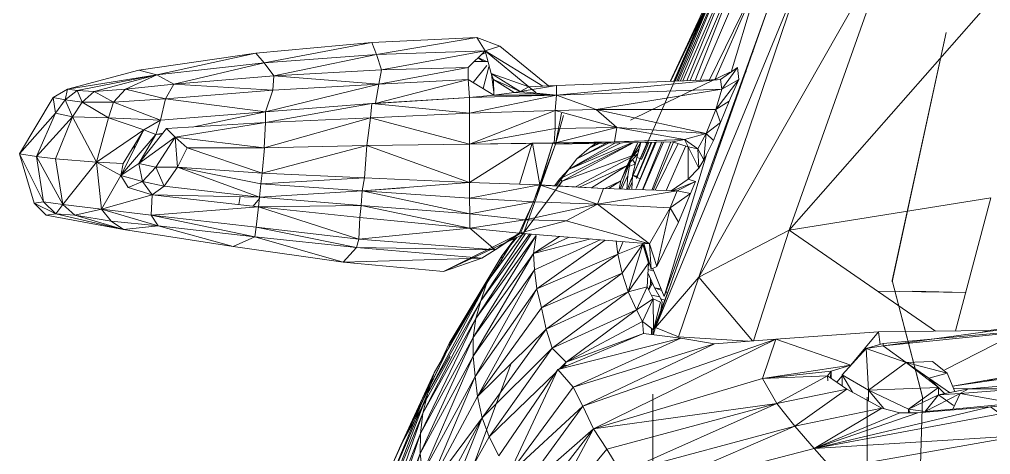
# Model space of a CAD drawing. Header units: inches. Extents: x 9661 to 15313, y -314 to 660.
# Drawn here: x 12402.19 to 12417.74, y -4.47 to 2.5 of the extents above; entities that cross this region are included whole.
import ezdxf

# ---------------------------------------------------------------- set-up
doc = ezdxf.new("R2010")
doc.units = ezdxf.units.IN
doc.header["$MEASUREMENT"] = 0
for name, color, linetype, lineweight in [('0-1', 7, 'Continuous', 5), ('0-3', 55, 'Continuous', 9), ('A-GENM', 5, 'Continuous', 9)]:
    doc.layers.add(name, color=color, linetype=linetype, lineweight=lineweight)

# ---------------------------------------------------------------- blocks, each defined once
blk = doc.blocks.new('Land_Rover_Evoque_-_SUV_Car_Vehicle_Automobile_13067 - Land Rover EVOQUE_dwg-1230547-BUILDING SECTION - EAST_WEST - COURTYARD - LOOKING NORTH')
at = {"layer": 'A-GENM'}
for p, q in [((12414.041, 4.596), (12411.958, -0.125)), ((12413.941, 4.446), (12412.667, 1.51)), ((12413.941, 4.446), (12412.686, 1.511)), ((12413.88, 4.297), (12412.688, 1.511)), ((12413.88, 4.297), (12412.715, 1.512)), ((12419.017, 4.25), (12414.517, -0.873)), ((12413.857, 4.128), (12412.738, 1.513)), ((12413.857, 4.128), (12412.776, 1.514)), ((12413.854, 3.92), (12412.811, 1.515)), ((12413.854, 3.92), (12412.878, 1.518)), ((12416.195, 3.865), (12413.069, -1.624)), ((12414.517, -0.873), (12416.195, 3.865)), ((12413.871, 3.713), (12412.927, 1.519)), ((12413.871, 3.713), (12413.008, 1.522)), ((12413.925, 3.487), (12413.088, 1.525)), ((12414.728, 3.268), (12412.376, -2.432)), ((12412.609, 1.508), (12413.495, 3.418)), ((12413.069, -1.624), (12414.728, 3.268)), ((12414.728, 3.268), (12413.069, -1.624)), ((12414.038, 3.165), (12413.237, 1.531)), ((12414.038, 3.165), (12413.324, 1.534)), ((12414.038, 3.165), (12413.587, 1.657)), ((12412.616, 1.508), (12413.233, 2.815)), ((12412.376, -2.432), (12414.189, 2.709)), ((12412.511, -1.934), (12414.189, 2.709)), ((12414.189, 2.709), (12412.515, -2.037)), ((12409.512, 2.208), (12407.831, 2.131)), ((12407.907, 1.94), (12409.512, 2.208)), ((12409.88, 2.073), (12409.512, 2.208)), ((12409.647, 1.998), (12409.512, 2.208)), ((12417.03, 2.288), (12416.162, -1.681)), ((12417.03, 2.288), (12416.164, -1.703)), ((12407.831, 2.131), (12405.975, 1.958)), ((12407.831, 2.131), (12406.109, 1.806)), ((12407.907, 1.94), (12407.831, 2.131)), ((12409.647, 1.998), (12409.88, 2.073)), ((12410.663, 1.436), (12409.88, 2.073)), ((12413.993, 2.153), (12413.965, 2.087)), ((12405.975, 1.958), (12404.099, 1.689)), ((12405.975, 1.958), (12404.389, 1.613)), ((12406.109, 1.806), (12405.975, 1.958)), ((12407.907, 1.94), (12406.109, 1.806)), ((12407.907, 1.94), (12406.264, 1.595)), ((12409.647, 1.998), (12407.907, 1.94)), ((12407.907, 1.94), (12407.984, 1.691)), ((12409.647, 1.998), (12407.984, 1.691)), ((12409.647, 1.998), (12409.377, 1.73)), ((12409.62, 1.824), (12409.534, 1.885)), ((12409.67, 1.824), (12409.537, 1.889)), ((12409.656, 1.967), (12409.581, 1.932)), ((12409.647, 1.998), (12409.744, 1.634)), ((12410.344, 1.422), (12409.647, 1.998)), ((12409.647, 1.998), (12410.57, 1.432)), ((12413.897, 1.899), (12413.937, 1.993)), ((12406.109, 1.806), (12404.389, 1.613)), ((12406.109, 1.806), (12404.66, 1.46)), ((12406.109, 1.806), (12406.264, 1.595)), ((12409.377, 1.73), (12407.946, 1.461)), ((12409.377, 1.73), (12407.984, 1.691)), ((12409.377, 1.73), (12409.376, 1.538)), ((12409.456, 1.489), (12409.676, 1.762)), ((12409.472, 1.824), (12409.694, 1.824)), ((12409.704, 1.74), (12409.612, 1.393)), ((12413.418, 1.538), (12413.688, 1.729)), ((12413.437, 1.385), (12413.688, 1.729)), ((12413.688, 1.729), (12413.707, 1.539)), ((12404.099, 1.689), (12402.959, 1.382)), ((12404.389, 1.613), (12402.959, 1.382)), ((12404.389, 1.613), (12403.114, 1.363)), ((12404.389, 1.613), (12403.385, 1.344)), ((12404.389, 1.613), (12403.886, 1.383)), ((12404.389, 1.613), (12404.099, 1.689)), ((12404.389, 1.613), (12404.66, 1.46)), ((12404.66, 1.46), (12406.264, 1.595)), ((12406.264, 1.595), (12406.245, 1.365)), ((12407.984, 1.691), (12406.264, 1.595)), ((12407.946, 1.461), (12406.264, 1.595)), ((12407.984, 1.691), (12407.946, 1.461)), ((12409.782, 1.538), (12409.744, 1.634)), ((12410.344, 1.422), (12409.744, 1.634)), ((12410.209, 1.345), (12409.744, 1.634)), ((12409.749, 1.62), (12409.783, 1.334)), ((12412.288, 1.039), (12413.563, 1.653)), ((12413.824, 1.673), (12413.771, 1.55)), ((12403.886, 1.383), (12404.66, 1.46)), ((12404.66, 1.46), (12404.525, 1.23)), ((12404.66, 1.46), (12406.245, 1.365)), ((12406.129, 1.019), (12407.946, 1.461)), ((12407.946, 1.461), (12406.245, 1.365)), ((12407.889, 1.158), (12407.946, 1.461)), ((12407.906, 1.159), (12409.376, 1.538)), ((12407.946, 1.461), (12409.376, 1.538)), ((12409.783, 1.289), (12409.376, 1.538)), ((12409.396, 1.25), (12409.376, 1.538)), ((12409.783, 1.289), (12409.782, 1.538)), ((12410.111, 1.327), (12409.782, 1.538)), ((12410.209, 1.345), (12409.782, 1.538)), ((12410.789, 1.441), (12410.209, 1.345)), ((12410.344, 1.422), (12410.209, 1.345)), ((12410.344, 1.422), (12410.789, 1.441)), ((12410.46, 1.328), (12410.344, 1.422)), ((12413.418, 1.538), (12410.788, 1.289)), ((12410.789, 1.441), (12410.788, 1.289)), ((12410.789, 1.441), (12413.418, 1.538)), ((12413.707, 1.539), (12413.34, 1.059)), ((12413.418, 1.538), (12413.437, 1.385)), ((12413.437, 1.385), (12413.707, 1.539)), ((12413.707, 1.539), (12413.553, 1.193)), ((12402.728, 1.247), (12402.188, 0.345)), ((12402.959, 1.382), (12402.728, 1.247)), ((12402.766, 0.998), (12402.728, 1.247)), ((12402.92, 1.21), (12402.728, 1.247)), ((12402.959, 1.382), (12402.92, 1.21)), ((12402.92, 1.21), (12403.114, 1.363)), ((12402.959, 1.382), (12403.114, 1.363)), ((12403.385, 1.344), (12403.114, 1.363)), ((12403.191, 1.172), (12403.114, 1.363)), ((12403.385, 1.344), (12403.191, 1.172)), ((12403.385, 1.344), (12403.886, 1.383)), ((12403.385, 1.344), (12403.693, 1.172)), ((12403.693, 1.172), (12403.886, 1.383)), ((12403.886, 1.383), (12404.525, 1.23)), ((12406.245, 1.365), (12404.525, 1.23)), ((12406.129, 1.019), (12406.245, 1.365)), ((12409.396, 1.25), (12407.83, 1.154)), ((12409.396, 1.25), (12407.888, 1.154)), ((12409.783, 1.289), (12409.396, 1.25)), ((12410.788, 1.289), (12409.396, 1.25)), ((12410.788, 1.289), (12409.396, 1.001)), ((12409.396, 1.25), (12409.396, 1.001)), ((12409.783, 1.289), (12410.111, 1.327)), ((12409.783, 1.289), (12410.788, 1.289)), ((12410.111, 1.327), (12410.209, 1.345)), ((12410.788, 1.289), (12410.111, 1.327)), ((12410.788, 1.289), (12410.209, 1.345)), ((12410.788, 1.289), (12410.769, 1.039)), ((12410.788, 1.289), (12413.437, 1.385)), ((12410.788, 1.289), (12411.426, 1.059)), ((12413.437, 1.385), (12411.426, 1.059)), ((12413.437, 1.385), (12413.34, 1.059)), ((12402.766, 0.998), (12402.92, 1.21)), ((12403.191, 1.172), (12402.92, 1.21)), ((12403.037, 0.941), (12402.92, 1.21)), ((12403.191, 1.172), (12403.037, 0.941)), ((12403.191, 1.172), (12403.693, 1.172)), ((12403.191, 1.172), (12403.617, 0.923)), ((12403.693, 1.172), (12403.617, 0.923)), ((12403.693, 1.172), (12404.525, 1.23)), ((12404.447, 0.884), (12403.693, 1.172)), ((12404.447, 0.884), (12404.525, 1.23)), ((12406.129, 1.019), (12404.525, 1.23)), ((12407.83, 1.154), (12406.129, 1.019)), ((12407.83, 1.154), (12406.129, 0.847)), ((12407.83, 1.154), (12407.812, 0.924)), ((12407.83, 1.154), (12409.396, 1.001)), ((12413.34, 1.059), (12413.553, 1.193)), ((12413.553, 1.193), (12413.418, 0.847)), ((12402.766, 0.998), (12402.188, 0.345)), ((12402.459, 0.307), (12402.766, 0.998)), ((12403.037, 0.941), (12402.459, 0.307)), ((12403.037, 0.941), (12402.766, 0.998)), ((12403.037, 0.941), (12402.767, 0.269)), ((12403.617, 0.923), (12403.037, 0.941)), ((12403.424, 0.212), (12403.037, 0.941)), ((12406.129, 1.019), (12404.447, 0.884)), ((12406.129, 1.019), (12404.952, 0.775)), ((12406.129, 1.019), (12406.129, 0.847)), ((12407.812, 0.924), (12409.396, 1.001)), ((12409.396, 1.001), (12407.812, 0.924)), ((12409.396, 1.001), (12410.769, 1.039)), ((12409.396, 1.001), (12410.769, 1.039)), ((12409.397, 0.502), (12409.396, 1.001)), ((12409.397, 0.502), (12410.769, 1.039)), ((12410.769, 1.039), (12411.426, 1.059)), ((12410.769, 1.039), (12411.426, 1.059)), ((12410.77, 0.751), (12410.769, 1.039)), ((12411.755, 0.771), (12410.769, 1.039)), ((12410.867, 1), (12410.771, 0.5)), ((12410.771, 0.5), (12410.9, 0.961)), ((12411.755, 0.771), (12411.426, 1.059)), ((12413.186, 0.675), (12411.426, 1.059)), ((12413.34, 1.059), (12411.426, 1.059)), ((12411.755, 0.771), (12411.426, 1.059)), ((12411.976, 0.888), (12412.288, 1.039)), ((12413.186, 0.675), (12413.34, 1.059)), ((12413.34, 1.059), (12413.418, 0.847)), ((12403.617, 0.923), (12403.424, 0.212)), ((12404.447, 0.884), (12403.617, 0.923)), ((12404.178, 0.731), (12403.617, 0.923)), ((12404.447, 0.884), (12404.178, 0.731)), ((12404.447, 0.884), (12404.37, 0.655)), ((12406.129, 0.847), (12404.544, 0.751)), ((12406.129, 0.847), (12404.68, 0.616)), ((12406.11, 0.444), (12407.812, 0.924)), ((12406.11, 0.444), (12406.129, 0.847)), ((12406.129, 0.847), (12407.812, 0.924)), ((12406.129, 0.847), (12407.812, 0.924)), ((12407.754, 0.482), (12407.812, 0.924)), ((12409.397, 0.502), (12407.812, 0.924)), ((12413.186, 0.675), (12413.418, 0.847)), ((12413.418, 0.847), (12413.302, 0.56)), ((12404.178, 0.731), (12403.424, 0.212)), ((12404.178, 0.731), (12403.812, 0.001)), ((12403.812, 0.001), (12404.37, 0.655)), ((12404.178, 0.731), (12403.849, 0.193)), ((12404.544, 0.751), (12404.101, 0.194)), ((12404.101, 0.194), (12404.37, 0.655)), ((12404.178, 0.731), (12404.37, 0.655)), ((12404.487, 0.679), (12404.37, 0.655)), ((12404.37, 0.655), (12404.445, 0.663)), ((12404.68, 0.616), (12404.544, 0.751)), ((12410.77, 0.751), (12409.397, 0.502)), ((12410.75, 0.521), (12411.755, 0.771)), ((12410.75, 0.521), (12410.77, 0.751)), ((12410.77, 0.751), (12411.755, 0.771)), ((12411.755, 0.771), (12411.717, 0.54)), ((12411.755, 0.771), (12411.717, 0.54)), ((12413.186, 0.675), (12411.755, 0.771)), ((12411.755, 0.771), (12412.838, 0.579)), ((12413.186, 0.675), (12412.838, 0.579)), ((12413.186, 0.675), (12413.051, 0.425)), ((12413.186, 0.675), (12413.148, 0.252)), ((12413.186, 0.675), (12413.302, 0.56)), ((12404.028, 0.432), (12404.037, 0.501)), ((12404.68, 0.616), (12404.101, 0.194)), ((12404.68, 0.616), (12404.371, 0.136)), ((12406.11, 0.444), (12404.68, 0.616)), ((12404.873, 0.443), (12404.68, 0.616)), ((12404.68, 0.616), (12404.719, 0.136)), ((12407.754, 0.482), (12406.073, 0.04)), ((12407.754, 0.482), (12406.11, 0.444)), ((12407.754, 0.482), (12407.716, -0.036)), ((12409.397, 0.502), (12407.754, 0.482)), ((12409.398, -0.113), (12407.754, 0.482)), ((12410.75, 0.521), (12409.397, 0.502)), ((12409.397, 0.502), (12410.402, 0.521)), ((12410.395, 0.516), (12409.398, -0.113)), ((12409.398, -0.113), (12409.398, 0.501)), ((12410.194, -0.14), (12410.401, 0.516)), ((12410.771, 0.5), (12410.254, -0.943)), ((12410.402, 0.521), (12411.717, 0.54)), ((12410.52, -0.151), (12410.403, 0.516)), ((12410.521, -0.151), (12410.731, 0.52)), ((12410.527, -0.152), (12410.731, 0.52)), ((12410.529, -0.152), (12410.771, 0.5)), ((12410.771, 0.5), (12410.731, 0.52)), ((12410.75, 0.521), (12411.717, 0.54)), ((12410.771, 0.5), (12412.838, 0.579)), ((12410.771, 0.5), (12411.717, 0.54)), ((12412.646, 0.539), (12410.771, 0.5)), ((12410.842, -0.055), (12412.009, 0.526)), ((12410.878, -0.091), (12412.018, 0.526)), ((12410.979, 0.096), (12411.99, 0.525)), ((12410.979, 0.096), (12411.823, 0.522)), ((12410.979, 0.096), (12411.724, 0.52)), ((12411.117, 0.266), (12411.624, 0.518)), ((12411.117, 0.266), (12411.582, 0.517)), ((12411.312, 0.436), (12411.473, 0.515)), ((12411.312, 0.436), (12411.457, 0.514)), ((12411.413, 0.513), (12411.312, 0.436)), ((12412.838, 0.579), (12411.717, 0.54)), ((12412.092, 0.527), (12411.919, 0.163)), ((12412.242, 0.53), (12411.958, -0.125)), ((12411.973, 0.244), (12412.092, 0.527)), ((12411.989, 0.285), (12412.139, 0.528)), ((12411.989, 0.285), (12412.139, 0.528)), ((12411.989, 0.285), (12412.092, 0.527)), ((12412.37, 0.533), (12412.064, -0.209)), ((12412.385, 0.533), (12412.064, -0.209)), ((12412.318, 0.532), (12412.07, -0.048)), ((12412.305, 0.532), (12412.071, -0.029)), ((12412.076, 0.287), (12412.142, 0.528)), ((12412.268, 0.531), (12412.15, 0.255)), ((12412.268, 0.531), (12412.165, 0.291)), ((12412.478, 0.535), (12412.168, -0.229)), ((12412.503, 0.536), (12412.174, -0.229)), ((12412.258, 0.508), (12412.208, 0.53)), ((12412.621, 0.538), (12412.317, -0.234)), ((12412.664, 0.533), (12412.336, -0.235)), ((12412.737, 0.511), (12412.371, -0.236)), ((12412.859, 0.474), (12412.546, -0.241)), ((12412.646, 0.539), (12412.838, 0.579)), ((12412.898, 0.462), (12412.646, 0.539)), ((12412.898, 0.462), (12412.838, 0.579)), ((12412.838, 0.579), (12413.051, 0.425)), ((12413.302, 0.56), (12413.148, 0.252)), ((12402.188, 0.345), (12402.422, -0.443)), ((12402.459, 0.307), (12402.188, 0.345)), ((12402.188, 0.345), (12402.576, -0.423)), ((12404.873, 0.443), (12404.719, 0.136)), ((12406.11, 0.444), (12404.873, 0.443)), ((12406.073, 0.04), (12404.874, 0.443)), ((12406.073, 0.04), (12406.111, 0.443)), ((12410.878, -0.091), (12412.01, 0.319)), ((12412.093, 0.349), (12411.093, -0.183)), ((12411.312, 0.436), (12411.117, 0.266)), ((12412.093, 0.347), (12411.96, 0.206)), ((12411.989, 0.285), (12412.115, 0.428)), ((12413.191, 0.338), (12412.511, -1.934)), ((12412.899, -0.057), (12412.898, 0.462)), ((12412.898, 0.462), (12413.051, 0.425)), ((12412.898, 0.462), (12413.071, 0.117)), ((12413.051, 0.425), (12413.148, 0.252)), ((12413.051, 0.425), (12413.071, 0.117)), ((12402.767, 0.269), (12402.459, 0.307)), ((12402.459, 0.307), (12402.576, -0.423)), ((12402.459, 0.307), (12402.885, -0.461)), ((12403.424, 0.212), (12402.767, 0.269)), ((12402.767, 0.269), (12402.885, -0.461)), ((12403.424, 0.212), (12402.885, -0.461)), ((12403.849, 0.193), (12403.424, 0.212)), ((12403.812, 0.001), (12403.424, 0.212)), ((12403.424, 0.212), (12403.504, -0.537)), ((12403.812, 0.001), (12404.101, 0.194)), ((12403.849, 0.193), (12403.812, 0.001)), ((12404.159, -0.095), (12404.101, 0.194)), ((12404.159, -0.095), (12404.101, 0.194)), ((12404.371, 0.136), (12404.101, 0.194)), ((12410.565, -0.01), (12410.625, 0.172)), ((12410.782, -0.166), (12411.117, 0.266)), ((12411.117, 0.266), (12410.784, -0.166)), ((12411.117, 0.266), (12410.979, 0.096)), ((12411.159, -0.187), (12411.919, 0.163)), ((12411.347, -0.197), (12411.919, 0.163)), ((12411.973, 0.244), (12411.811, -0.217)), ((12411.973, 0.244), (12411.819, -0.083)), ((12411.833, -0.048), (12411.919, 0.163)), ((12411.833, -0.048), (12411.919, 0.163)), ((12411.973, 0.244), (12411.919, 0.163)), ((12411.931, -0.001), (12411.973, 0.244)), ((12411.957, 0.15), (12412.05, 0.183)), ((12412.004, 0), (12412.076, 0.287)), ((12412.051, 0.185), (12412.007, 0.256)), ((12412.15, 0.267), (12412.076, 0.287)), ((12413.148, 0.252), (12413.071, 0.117)), ((12403.812, 0.001), (12403.504, -0.537)), ((12403.812, 0.001), (12403.927, -0.191)), ((12403.812, 0.001), (12404.159, -0.095)), ((12404.371, 0.136), (12404.159, -0.095)), ((12404.719, 0.136), (12404.371, 0.136)), ((12404.507, -0.171), (12404.371, 0.136)), ((12404.719, 0.136), (12404.507, -0.171)), ((12406.073, 0.04), (12404.719, 0.136)), ((12404.719, 0.136), (12404.719, 0.136)), ((12406.053, -0.132), (12404.719, 0.136)), ((12406.034, -0.344), (12404.719, 0.136)), ((12406.053, -0.132), (12406.073, 0.04)), ((12407.716, -0.036), (12406.073, 0.04)), ((12406.073, 0.04), (12407.716, -0.036)), ((12410.979, 0.096), (12410.842, -0.055)), ((12412.899, -0.057), (12413.071, 0.117)), ((12403.927, -0.191), (12404.159, -0.095)), ((12404.507, -0.171), (12404.159, -0.095)), ((12404.314, -0.306), (12404.159, -0.095)), ((12404.507, -0.171), (12404.159, -0.095)), ((12406.053, -0.132), (12406.034, -0.344)), ((12406.053, -0.132), (12407.716, -0.036)), ((12406.053, -0.132), (12407.677, -0.247)), ((12407.677, -0.247), (12407.716, -0.036)), ((12409.398, -0.113), (12407.677, -0.247)), ((12409.398, -0.113), (12407.716, -0.036)), ((12407.716, -0.036), (12409.398, -0.113)), ((12410.519, -0.151), (12409.398, -0.113)), ((12409.398, -0.362), (12409.398, -0.113)), ((12410.519, -0.151), (12409.398, -0.362)), ((12410.878, -0.091), (12409.679, -1.7)), ((12410.423, -0.42), (12410.519, -0.151)), ((12410.519, -0.151), (12411.544, -0.209)), ((12410.519, -0.151), (12411.448, -0.458)), ((12410.521, -0.172), (12410.52, -0.152)), ((12411.545, -0.209), (12410.52, -0.152)), ((12410.759, -0.165), (12410.842, -0.055)), ((12410.878, -0.091), (12410.816, -0.168)), ((12410.878, -0.091), (12410.821, -0.168)), ((12410.878, -0.091), (12410.825, -0.168)), ((12410.878, -0.091), (12410.842, -0.055)), ((12411.561, -0.209), (12411.819, -0.083)), ((12411.626, -0.207), (12411.819, -0.083)), ((12411.79, -0.217), (12411.819, -0.083)), ((12411.79, -0.217), (12411.819, -0.083)), ((12411.931, -0.001), (12411.828, -0.218)), ((12411.914, -0.221), (12411.931, -0.001)), ((12411.958, -0.125), (12411.926, -0.221)), ((12411.999, -0.099), (12411.946, -0.222)), ((12411.999, -0.099), (12411.946, -0.222)), ((12411.99, -0.048), (12411.958, -0.125)), ((12411.993, -0.223), (12412.004, 0)), ((12412.081, -0.01), (12412.004, 0)), ((12412.078, -0.021), (12412.004, 0)), ((12412.118, -0.048), (12412.004, 0)), ((12412.625, -0.244), (12412.899, -0.057)), ((12412.647, -0.245), (12413.013, -0.093)), ((12412.724, -0.247), (12413.013, -0.093)), ((12413.013, -0.093), (12412.899, -0.057)), ((12412.937, -0.285), (12413.013, -0.093)), ((12404.314, -0.306), (12403.504, -0.537)), ((12403.927, -0.191), (12404.314, -0.306)), ((12404.314, -0.306), (12404.296, -0.633)), ((12404.314, -0.306), (12404.507, -0.171)), ((12404.314, -0.306), (12406.016, -0.498)), ((12404.314, -0.306), (12406.034, -0.344)), ((12406.034, -0.344), (12404.507, -0.171)), ((12406.034, -0.344), (12404.507, -0.171)), ((12407.677, -0.247), (12406.034, -0.344)), ((12407.677, -0.247), (12407.659, -0.478)), ((12407.677, -0.247), (12408.356, -0.195)), ((12409.398, -0.362), (12407.677, -0.247)), ((12407.677, -0.247), (12409.399, -0.612)), ((12410.213, -0.921), (12410.521, -0.172)), ((12411.448, -0.458), (12411.544, -0.209)), ((12411.448, -0.458), (12411.544, -0.209)), ((12411.448, -0.458), (12412.724, -0.247)), ((12412.724, -0.247), (12411.544, -0.209)), ((12412.59, -0.268), (12412.724, -0.247)), ((12412.608, -0.516), (12412.724, -0.247)), ((12412.608, -0.516), (12412.937, -0.285)), ((12412.724, -0.247), (12412.937, -0.285)), ((12412.744, -0.746), (12412.937, -0.285)), ((12402.576, -0.423), (12402.422, -0.443)), ((12402.422, -0.443), (12402.616, -0.635)), ((12402.422, -0.443), (12402.77, -0.615)), ((12402.576, -0.423), (12402.77, -0.615)), ((12402.576, -0.423), (12402.885, -0.461)), ((12402.77, -0.615), (12402.885, -0.461)), ((12402.885, -0.461), (12403.078, -0.634)), ((12402.885, -0.461), (12403.504, -0.537)), ((12405.704, -0.463), (12405.722, -0.337)), ((12405.932, -0.489), (12406.031, -0.369)), ((12406.016, -0.498), (12406.034, -0.344)), ((12407.659, -0.478), (12406.034, -0.344)), ((12407.659, -0.478), (12406.034, -0.344)), ((12410.423, -0.42), (12409.398, -0.362)), ((12409.398, -0.362), (12409.399, -0.612)), ((12410.423, -0.42), (12409.399, -0.612)), ((12410.423, -0.42), (12410.289, -0.708)), ((12411.448, -0.458), (12410.289, -0.708)), ((12410.423, -0.42), (12411.448, -0.458)), ((12411.448, -0.458), (12410.946, -0.727)), ((12411.448, -0.458), (12410.946, -0.727)), ((12411.448, -0.458), (12412.608, -0.516)), ((12411.448, -0.458), (12412.281, -1.092)), ((12417.743, -0.354), (12414.517, -0.873)), ((12417.743, -0.354), (12417.177, -2.487)), ((12402.77, -0.615), (12402.616, -0.635)), ((12402.77, -0.615), (12403.854, -0.866)), ((12402.77, -0.615), (12403.078, -0.634)), ((12403.078, -0.634), (12403.504, -0.537)), ((12403.504, -0.537), (12403.658, -0.729)), ((12403.504, -0.537), (12404.412, -0.806)), ((12403.504, -0.537), (12404.296, -0.633)), ((12406.016, -0.498), (12404.296, -0.633)), ((12406.016, -0.498), (12405.978, -0.825)), ((12406.016, -0.498), (12407.659, -0.478)), ((12406.016, -0.498), (12407.64, -0.671)), ((12406.016, -0.498), (12407.622, -1.017)), ((12407.64, -0.671), (12407.659, -0.478)), ((12409.399, -0.612), (12407.659, -0.478)), ((12409.4, -0.843), (12407.659, -0.478)), ((12409.399, -0.612), (12407.659, -0.478)), ((12409.399, -0.612), (12410.289, -0.708)), ((12409.4, -0.843), (12409.399, -0.612)), ((12409.399, -0.612), (12410.289, -0.708)), ((12412.608, -0.516), (12412.281, -1.092)), ((12412.608, -0.516), (12412.397, -1.458)), ((12412.608, -0.516), (12412.744, -0.746)), ((12402.616, -0.635), (12403.854, -0.866)), ((12403.854, -0.866), (12403.078, -0.634)), ((12403.078, -0.634), (12403.658, -0.729)), ((12403.854, -0.866), (12403.658, -0.729)), ((12403.658, -0.729), (12404.412, -0.806)), ((12404.412, -0.806), (12404.296, -0.633)), ((12405.959, -0.979), (12404.296, -0.633)), ((12405.978, -0.825), (12404.296, -0.633)), ((12407.64, -0.671), (12407.622, -1.017)), ((12407.64, -0.671), (12407.64, -0.67)), ((12407.64, -0.671), (12409.4, -0.843)), ((12409.4, -0.843), (12410.289, -0.708)), ((12410.193, -0.92), (12410.289, -0.708)), ((12410.193, -0.92), (12410.946, -0.727)), ((12410.289, -0.708), (12410.946, -0.727)), ((12410.289, -0.708), (12410.946, -0.727)), ((12412.281, -1.092), (12410.946, -0.727)), ((12412.397, -1.458), (12412.744, -0.746)), ((12403.854, -0.866), (12404.412, -0.806)), ((12403.854, -0.866), (12405.613, -1.135)), ((12404.412, -0.806), (12405.613, -1.135)), ((12404.412, -0.806), (12405.959, -0.979)), ((12405.959, -0.979), (12405.978, -0.825)), ((12407.584, -1.151), (12405.978, -0.825)), ((12405.978, -0.825), (12407.622, -1.017)), ((12409.4, -0.843), (12407.622, -1.017)), ((12410.213, -0.921), (12408.979, -1.538)), ((12409.4, -0.843), (12410.193, -0.92)), ((12409.4, -0.843), (12410.193, -0.92)), ((12409.807, -1.189), (12409.4, -0.843)), ((12409.579, -2.003), (12410.295, -0.928)), ((12409.807, -1.189), (12410.193, -0.92)), ((12410.213, -0.921), (12409.807, -1.189)), ((12410.212, -0.922), (12409.889, -1.132)), ((12410.213, -0.921), (12410.193, -0.92)), ((12412.281, -1.092), (12410.193, -0.92)), ((12412.281, -1.092), (12410.193, -0.92)), ((12410.213, -0.921), (12410.254, -0.943)), ((12414.517, -0.873), (12413.069, -1.624)), ((12414.517, -0.873), (12413.942, -2.646)), ((12414.517, -0.873), (12416.86, -2.49)), ((12405.613, -1.135), (12405.959, -0.979)), ((12405.959, -0.979), (12407.374, -1.384)), ((12405.959, -0.979), (12407.584, -1.151)), ((12407.584, -1.151), (12407.622, -1.017)), ((12409.807, -1.189), (12407.622, -1.017)), ((12408.979, -1.538), (12410.254, -0.943)), ((12409.457, -2.59), (12410.464, -0.962)), ((12409.499, -2.287), (12410.381, -0.936)), ((12410.464, -0.962), (12409.499, -2.287)), ((12410.364, -0.934), (12409.579, -2.003)), ((12409.679, -1.7), (12410.239, -0.95)), ((12410.153, -0.99), (12409.916, -1.284)), ((12409.916, -1.284), (12410.129, -1.001)), ((12410.147, -0.993), (12410.053, -1.114)), ((12410.139, -0.997), (12410.053, -1.114)), ((12410.421, -1.245), (12410.464, -0.962)), ((12410.421, -1.245), (12410.835, -0.973)), ((12410.421, -1.245), (12410.994, -0.986)), ((12410.421, -1.245), (12411.338, -1.015)), ((12410.438, -1.511), (12411.49, -1.027)), ((12410.473, -1.813), (12411.567, -1.033)), ((12411.769, -1.257), (12411.747, -1.048)), ((12411.747, -1.048), (12411.769, -1.257)), ((12411.859, -1.058), (12411.769, -1.257)), ((12412.185, -1.075), (12412.281, -1.092)), ((12412.188, -1.085), (12412.303, -1.497)), ((12405.613, -1.135), (12407.374, -1.384)), ((12407.374, -1.384), (12407.584, -1.151)), ((12409.595, -1.324), (12407.584, -1.151)), ((12409.807, -1.189), (12407.584, -1.151)), ((12410.053, -1.114), (12409.068, -2.686)), ((12410.053, -1.114), (12409.186, -2.497)), ((12409.595, -1.324), (12409.807, -1.189)), ((12412.171, -1.099), (12411.769, -1.257)), ((12412.171, -1.099), (12411.843, -1.56)), ((12412.171, -1.099), (12411.936, -1.863)), ((12412.171, -1.099), (12412.236, -1.259)), ((12412.264, -1.402), (12412.171, -1.099)), ((12412.303, -1.497), (12412.281, -1.092)), ((12412.281, -1.092), (12412.397, -1.458)), ((12409.595, -1.324), (12407.374, -1.384)), ((12408.979, -1.538), (12407.374, -1.384)), ((12408.979, -1.538), (12409.595, -1.324)), ((12409.916, -1.284), (12409.068, -2.686)), ((12409.454, -2.893), (12410.421, -1.245)), ((12410.421, -1.245), (12409.457, -2.59)), ((12409.915, -1.383), (12409.916, -1.284)), ((12410.438, -1.511), (12410.421, -1.245)), ((12410.473, -1.813), (12411.769, -1.257)), ((12410.548, -2.117), (12411.769, -1.257)), ((12411.843, -1.56), (12411.769, -1.257)), ((12411.769, -1.257), (12411.843, -1.56)), ((12410.438, -1.511), (12409.454, -2.893)), ((12409.489, -3.215), (12410.438, -1.511)), ((12410.473, -1.813), (12410.438, -1.511)), ((12412.264, -1.402), (12411.936, -1.863)), ((12412.264, -1.402), (12412.243, -1.783)), ((12412.331, -1.523), (12412.258, -1.503)), ((12412.303, -1.497), (12412.397, -1.458)), ((12412.332, -1.494), (12412.511, -1.934)), ((12408.731, -3.482), (12409.679, -1.7)), ((12409.679, -1.7), (12408.831, -3.16)), ((12409.579, -2.003), (12409.679, -1.7)), ((12410.548, -2.117), (12411.843, -1.56)), ((12410.622, -2.458), (12411.843, -1.56)), ((12411.843, -1.56), (12411.936, -1.863)), ((12411.843, -1.56), (12411.936, -1.863)), ((12412.255, -1.566), (12412.361, -1.799)), ((12412.315, -1.697), (12412.261, -1.82)), ((12412.295, -1.742), (12412.293, -1.649)), ((12412.376, -2.432), (12413.069, -1.624)), ((12413.069, -1.624), (12412.742, -2.583)), ((12413.069, -1.624), (12412.742, -2.583)), ((12413.069, -1.624), (12413.929, -2.647)), ((12416.649, -3.544), (12416.162, -1.681)), ((12416.164, -1.703), (12416.162, -1.681)), ((12416.652, -3.547), (12416.162, -1.681)), ((12410.473, -1.813), (12409.489, -3.215)), ((12409.525, -3.537), (12410.473, -1.813)), ((12410.548, -2.117), (12410.473, -1.813)), ((12410.622, -2.458), (12411.936, -1.863)), ((12410.717, -2.762), (12411.936, -1.863)), ((12412.243, -1.783), (12411.936, -1.863)), ((12411.936, -1.863), (12412.069, -2.148)), ((12411.936, -1.863), (12412.069, -2.148)), ((12412.243, -1.783), (12412.069, -2.148)), ((12412.243, -1.783), (12412.338, -1.972)), ((12412.326, -1.723), (12412.266, -1.829)), ((12412.345, -2.47), (12412.622, -1.737)), ((12412.361, -1.799), (12412.461, -1.971)), ((12412.461, -1.812), (12412.361, -1.799)), ((12412.474, -1.842), (12412.361, -1.799)), ((12412.515, -2.02), (12412.61, -1.77)), ((12412.564, -1.891), (12412.538, -1.844)), ((12415.928, -1.851), (12417.341, -1.872)), ((12417.341, -1.872), (12416.491, -1.852)), ((12409.579, -2.003), (12408.651, -3.804)), ((12409.579, -2.003), (12408.731, -3.482)), ((12409.499, -2.287), (12409.579, -2.003)), ((12412.338, -1.972), (12412.069, -2.148)), ((12412.338, -1.972), (12412.164, -2.337)), ((12412.444, -1.942), (12412.31, -1.917)), ((12412.453, -2.029), (12412.338, -1.972)), ((12412.345, -2.47), (12412.338, -1.972)), ((12412.461, -1.971), (12412.481, -2.029)), ((12412.526, -1.992), (12412.461, -1.971)), ((12409.525, -3.537), (12410.548, -2.117)), ((12410.622, -2.458), (12410.548, -2.117)), ((12410.717, -2.762), (12412.069, -2.148)), ((12410.946, -2.989), (12412.069, -2.148)), ((12412.069, -2.148), (12412.164, -2.337)), ((12412.069, -2.148), (12412.164, -2.337)), ((12412.345, -2.47), (12412.453, -2.029)), ((12412.345, -2.47), (12412.509, -2.037)), ((12412.515, -2.038), (12412.376, -2.432)), ((12412.449, -2.225), (12412.481, -2.029)), ((12420.005, -2.173), (12417.705, -2.481)), ((12409.499, -2.287), (12408.609, -4.126)), ((12409.499, -2.287), (12408.651, -3.804)), ((12409.457, -2.59), (12409.499, -2.287)), ((12409.279, -2.389), (12409.068, -2.686)), ((12410.622, -2.458), (12409.525, -3.537)), ((12409.6, -3.879), (12410.622, -2.458)), ((12410.717, -2.762), (12410.622, -2.458)), ((12410.946, -2.989), (12412.164, -2.337)), ((12412.182, -2.528), (12412.164, -2.337)), ((12412.345, -2.47), (12412.164, -2.337)), ((12412.312, -2.544), (12412.31, -2.444)), ((12412.333, -2.462), (12412.333, -2.547)), ((12412.335, -2.463), (12412.335, -2.547)), ((12412.376, -2.432), (12412.341, -2.539)), ((12412.345, -2.47), (12412.391, -2.383)), ((12412.742, -2.583), (12412.376, -2.432)), ((12412.376, -2.432), (12412.742, -2.583)), ((12417.705, -2.481), (12415.946, -2.501)), ((12416.02, -2.727), (12419.423, -2.381)), ((12416.02, -2.689), (12419.423, -2.381)), ((12416.02, -2.727), (12418.398, -2.4)), ((12417.008, -3.111), (12418.398, -2.4)), ((12417.705, -2.481), (12417.607, -2.508)), ((12408.375, -4.165), (12409.186, -2.497)), ((12409.186, -2.497), (12408.473, -3.957)), ((12409.457, -2.59), (12408.606, -4.449)), ((12409.457, -2.59), (12408.609, -4.126)), ((12409.068, -2.686), (12409.186, -2.497)), ((12409.454, -2.893), (12409.457, -2.59)), ((12412.182, -2.528), (12410.811, -3.104)), ((12412.779, -2.601), (12410.811, -3.104)), ((12412.182, -2.528), (12410.946, -2.989)), ((12412.779, -2.601), (12411.058, -3.387)), ((12414.304, -2.617), (12411.211, -3.692)), ((12414.304, -2.617), (12411.384, -4.054)), ((12412.779, -2.601), (12412.182, -2.528)), ((12412.742, -2.583), (12413.86, -2.653)), ((12413.86, -2.653), (12412.742, -2.583)), ((12413.32, -2.695), (12412.779, -2.601)), ((12414.304, -2.617), (12413.32, -2.695)), ((12414.304, -2.617), (12414.089, -3.247)), ((12415.946, -2.501), (12414.304, -2.617)), ((12414.304, -2.617), (12415.5, -3.035)), ((12415.946, -2.501), (12415.5, -3.035)), ((12415.946, -2.501), (12415.971, -2.703)), ((12409.068, -2.686), (12408.908, -3.027)), ((12409.073, -2.744), (12409.068, -2.686)), ((12409.6, -3.879), (12410.717, -2.762)), ((12409.713, -4.182), (12410.717, -2.762)), ((12410.946, -2.989), (12410.717, -2.762)), ((12413.32, -2.695), (12411.058, -3.387)), ((12413.32, -2.695), (12411.211, -3.692)), ((12415.75, -2.766), (12415.364, -3.188)), ((12415.75, -2.766), (12416.02, -2.689)), ((12416.02, -2.727), (12415.75, -2.766)), ((12416.387, -2.994), (12415.75, -2.766)), ((12415.75, -2.766), (12415.787, -3.436)), ((12416.02, -2.727), (12416.02, -2.689)), ((12416.387, -2.994), (12416.02, -2.727)), ((12408.295, -4.317), (12409.085, -2.896)), ((12409.454, -2.893), (12408.606, -4.449)), ((12409.454, -2.893), (12408.641, -4.771)), ((12409.489, -3.215), (12409.454, -2.893)), ((12410.071, -2.99), (12409.149, -5.469)), ((12410.811, -3.104), (12409.865, -4.486)), ((12410.811, -3.104), (12410.018, -4.79)), ((12410.811, -3.104), (12411.058, -3.387)), ((12410.946, -2.989), (12410.834, -3.097)), ((12410.875, -3.087), (12410.946, -2.989)), ((12410.957, -3.042), (12410.909, -3.04)), ((12415.5, -3.035), (12414.089, -3.247)), ((12415.5, -3.035), (12415.19, -3.131)), ((12416.387, -2.994), (12415.787, -3.436)), ((12416.387, -2.994), (12416.812, -2.974)), ((12416.387, -2.994), (12417.043, -3.165)), ((12416.387, -2.994), (12416.752, -3.241)), ((12416.387, -2.994), (12416.907, -3.394)), ((12416.812, -2.974), (12417.043, -3.165)), ((12408.831, -3.16), (12408.058, -5.038)), ((12408.831, -3.16), (12408.138, -4.677)), ((12408.295, -4.317), (12408.831, -3.16)), ((12409.489, -3.215), (12408.641, -4.771)), ((12409.489, -3.215), (12408.677, -5.112)), ((12408.731, -3.482), (12408.831, -3.16)), ((12409.525, -3.537), (12409.489, -3.215)), ((12410.778, -3.151), (12409.713, -4.182)), ((12414.089, -3.247), (12411.384, -4.054)), ((12414.089, -3.247), (12415.19, -3.131)), ((12414.089, -3.247), (12415.131, -3.207)), ((12414.089, -3.247), (12414.319, -3.647)), ((12414.319, -3.647), (12415.131, -3.207)), ((12415.19, -3.131), (12415.131, -3.207)), ((12415.44, -3.417), (12415.131, -3.207)), ((12415.131, -3.207), (12415.132, -3.287)), ((12415.19, -3.131), (12415.173, -3.235)), ((12415.19, -3.131), (12415.19, -3.247)), ((12415.365, -3.203), (12415.28, -3.308)), ((12415.364, -3.188), (12415.365, -3.365)), ((12415.787, -3.436), (12415.364, -3.188)), ((12415.364, -3.188), (12415.531, -3.466)), ((12417.043, -3.165), (12416.752, -3.241)), ((12416.752, -3.241), (12416.907, -3.394)), ((12417.083, -3.474), (12416.752, -3.241)), ((12417.043, -3.165), (12417.169, -3.457)), ((12417.131, -3.369), (12418.533, -3.128)), ((12417.132, -3.372), (12418.649, -3.147)), ((12417.651, -3.28), (12417.876, -3.262)), ((12411.058, -3.387), (12410.018, -4.79)), ((12411.058, -3.387), (12411.211, -3.692)), ((12415.44, -3.417), (12414.319, -3.647)), ((12414.607, -4.009), (12415.44, -3.417)), ((12415.999, -3.721), (12415.44, -3.417)), ((12416.907, -3.394), (12415.787, -3.436)), ((12416.907, -3.394), (12416.424, -3.74)), ((12416.907, -3.394), (12417.003, -3.49)), ((12416.907, -3.394), (12416.907, -3.509)), ((12416.907, -3.509), (12417.389, -3.413)), ((12417.389, -3.411), (12417.146, -3.403)), ((12417.254, -3.49), (12417.389, -3.413)), ((12417.254, -3.49), (12418.24, -3.413)), ((12417.389, -3.413), (12418.337, -3.336)), ((12417.389, -3.413), (12418.24, -3.413)), ((12408.731, -3.482), (12407.996, -5.379)), ((12408.731, -3.482), (12408.058, -5.038)), ((12408.651, -3.804), (12408.731, -3.482)), ((12409.525, -3.537), (12408.677, -5.112)), ((12409.6, -3.879), (12409.525, -3.537)), ((12412.327, -6.015), (12412.332, -3.499)), ((12412.328, -5.535), (12412.332, -3.499)), ((12415.812, -29.641), (12415.764, -3.548)), ((12415.812, -27.99), (12415.764, -3.548)), ((12416.424, -3.74), (12415.787, -3.436)), ((12415.787, -3.436), (12415.788, -3.606)), ((12415.787, -3.436), (12416.033, -3.73)), ((12415.812, -29.641), (12416.652, -3.547)), ((12416.907, -3.509), (12416.424, -3.74)), ((12417.254, -3.49), (12416.694, -3.778)), ((12416.907, -3.509), (12416.694, -3.778)), ((12416.907, -3.509), (12417.254, -3.49)), ((12416.907, -3.509), (12417.149, -3.678)), ((12417.254, -3.49), (12417.138, -3.739)), ((12417.254, -3.49), (12418.125, -3.643)), ((12419.458, -3.566), (12417.738, -3.701)), ((12411.211, -3.692), (12410.018, -4.79)), ((12411.211, -3.692), (12410.17, -5.113)), ((12411.211, -3.692), (12411.384, -4.054)), ((12411.384, -4.054), (12414.319, -3.647)), ((12414.319, -3.647), (12411.594, -4.377)), ((12414.319, -3.647), (12411.825, -4.758)), ((12414.607, -4.009), (12414.319, -3.647)), ((12415.999, -3.721), (12414.607, -4.009)), ((12417.738, -3.701), (12414.915, -4.371)), ((12414.915, -4.371), (12415.999, -3.721)), ((12416.289, -3.797), (12415.999, -3.721)), ((12417.738, -3.701), (12416.578, -3.797)), ((12418.125, -3.643), (12417.138, -3.739)), ((12417.892, -3.815), (12417.738, -3.701)), ((12408.651, -3.804), (12407.974, -5.72)), ((12408.651, -3.804), (12407.996, -5.379)), ((12408.609, -4.126), (12408.651, -3.804)), ((12409.6, -3.879), (12408.677, -5.112)), ((12409.6, -3.879), (12408.79, -5.377)), ((12408.907, -5.596), (12409.6, -3.879)), ((12409.6, -3.879), (12409.713, -4.182)), ((12414.915, -4.371), (12416.578, -3.797)), ((12414.915, -4.371), (12416.289, -3.797)), ((12417.892, -3.815), (12414.915, -4.371)), ((12416.578, -3.797), (12416.289, -3.797)), ((12416.694, -3.778), (12416.424, -3.74)), ((12416.424, -3.74), (12416.424, -3.797)), ((12416.424, -3.74), (12416.455, -3.797)), ((12417.138, -3.739), (12416.694, -3.778)), ((12408.375, -4.165), (12408.473, -3.957)), ((12414.607, -4.009), (12411.825, -4.758)), ((12414.607, -4.009), (12412.074, -5.101)), ((12414.915, -4.371), (12414.607, -4.009)), ((12408.609, -4.126), (12407.971, -6.061)), ((12408.609, -4.126), (12407.974, -5.72)), ((12408.295, -4.317), (12408.375, -4.165)), ((12408.606, -4.449), (12408.609, -4.126)), ((12408.904, -5.604), (12409.713, -4.182)), ((12409.865, -4.486), (12409.713, -4.182)), ((12411.384, -4.054), (12410.17, -5.113)), ((12411.384, -4.054), (12410.304, -5.436)), ((12411.384, -4.054), (12410.494, -5.703)), ((12411.384, -4.054), (12411.594, -4.377)), ((12418.258, -4.158), (12414.915, -4.371)), ((12418.258, -4.158), (12415.203, -4.696)), ((12408.295, -4.317), (12408.138, -4.677)), ((12408.606, -4.449), (12407.971, -6.061)), ((12408.606, -4.449), (12407.987, -6.423)), ((12408.641, -4.771), (12408.606, -4.449)), ((12411.594, -4.377), (12410.494, -5.703)), ((12411.825, -4.758), (12411.594, -4.377)), ((12414.915, -4.371), (12412.074, -5.101)), ((12414.915, -4.371), (12415.203, -4.696))]:
    blk.add_line(p, q, dxfattribs=at)
blk = doc.blocks.new('Land_Rover_Evoque_-_SUV_Car_Vehicle_Automobile_13067 - Land_Rover_Evoque_-_SUV_Car_Vehicle_Automobile_13067-1230553-BUILDING SECTION - EAST_WEST - COURTYARD - LOOKING NORTH')
blk.add_blockref('Land_Rover_Evoque_-_SUV_Car_Vehicle_Automobile_13067 - Land Rover EVOQUE_dwg-1230547-BUILDING SECTION - EAST_WEST - COURTYARD - LOOKING NORTH', (0, 0))
blk = doc.blocks.new('CTR  - Topography_rvt-1-BUILDING SECTION - EAST_WEST - COURTYARD - LOOKING NORTH')
at = {"layer": '0-3'}
blk.add_blockref('Land_Rover_Evoque_-_SUV_Car_Vehicle_Automobile_13067 - Land_Rover_Evoque_-_SUV_Car_Vehicle_Automobile_13067-1230553-BUILDING SECTION - EAST_WEST - COURTYARD - LOOKING NORTH', (0, 0), dxfattribs=at)

msp = doc.modelspace()

# ---------------------------------------------------------------- block references
at = {"layer": '0-1'}
msp.add_blockref('CTR  - Topography_rvt-1-BUILDING SECTION - EAST_WEST - COURTYARD - LOOKING NORTH', (0, 0), dxfattribs=at)

doc.saveas('drawing.dxf')
